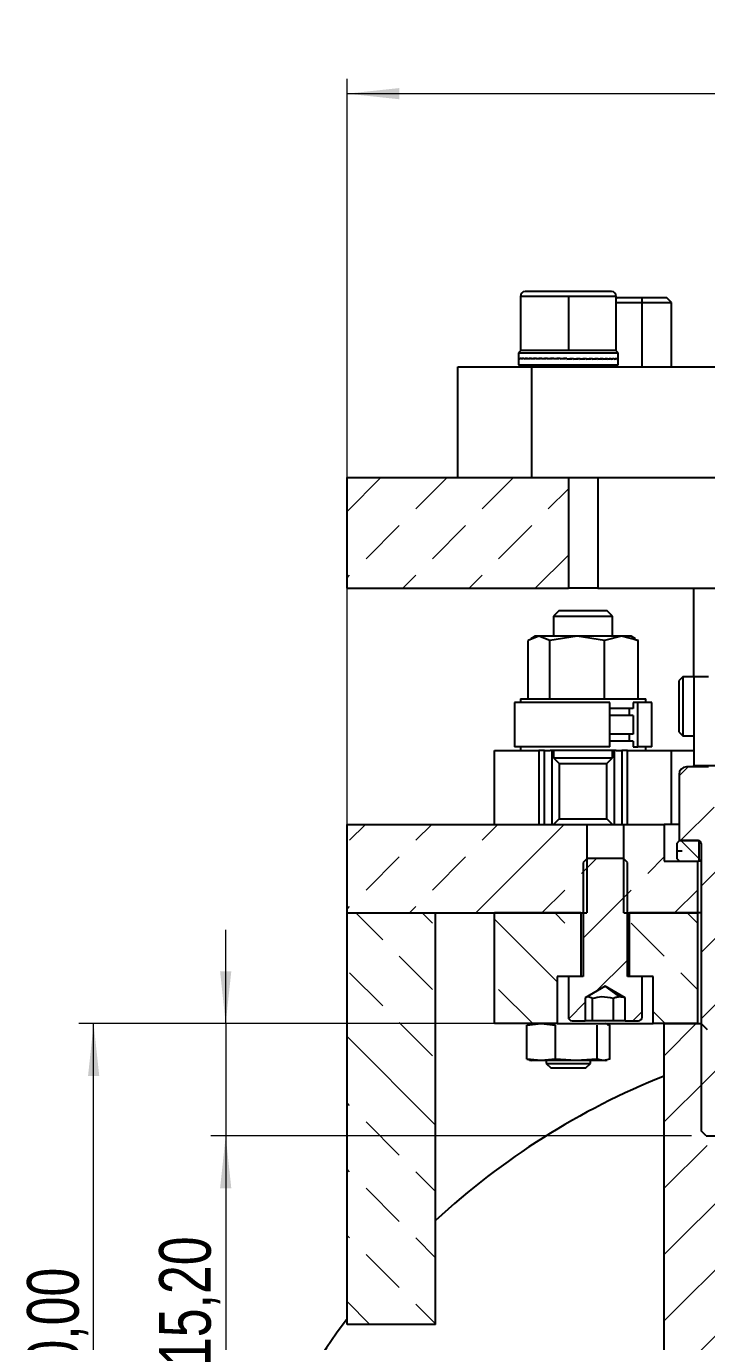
# Model space of a CAD drawing. Header units: millimetres. Extents: x 15 to 1184, y 5 to 836.
# Drawn here: x 732.4 to 778.6, y 159.1 to 248.2 of the extents above; entities that cross this region are included whole.
import ezdxf

# ---------------------------------------------------------------- set-up
doc = ezdxf.new("R2010")
doc.units = ezdxf.units.MM
doc.styles.add('SLDTEXTSTYLE1', font='TXT', dxfattribs={"width": 0.75})
doc.dimstyles.new('SLDDIMSTYLE0', dxfattribs={"dimtxt": 3.5, "dimasz": 3.556, "dimexe": 0, "dimexo": 0.0625, "dimgap": 0.875, "dimtad": 1, "dimlfac": 2, "dimrnd": 1e-09, "dimzin": 12, "dimdsep": 46, "dimtxsty": 'SLDTEXTSTYLE1', "dimsah": 1, "dimcen": 0.09, "dimadec": 0, "dimazin": 3, "dimtfac": 1, "dimtdec": 3, "dimtofl": 0, "dimtmove": 0, "dimatfit": 3, "dimfxl": 1, "dimfrac": 2, "dimtolj": 1, "dimtzin": 12, "dimarcsym": 0})
doc.dimstyles.new('SLDDIMSTYLE2', dxfattribs={"dimtxt": 3.5, "dimasz": 3.556, "dimexe": 0, "dimexo": 0.0625, "dimgap": 0.875, "dimtad": 1, "dimlfac": 2, "dimrnd": 1e-09, "dimzin": 12, "dimdsep": 46, "dimtxsty": 'SLDTEXTSTYLE1', "dimsah": 1, "dimcen": 0.09, "dimadec": 0, "dimazin": 3, "dimtfac": 1, "dimtdec": 3, "dimtmove": 0, "dimatfit": 0, "dimfxl": 1, "dimfrac": 2, "dimtolj": 1, "dimtzin": 12, "dimarcsym": 0})
pattern_1 = [(45, (0, 0), (-8.98026, 8.98026), []), (45, (4.49, 0), (-8.98026, 8.98026), [3.175, -1.5875]), (45, (8.98, 0), (-8.98026, 8.98026), [3.175, -1.5875]), (45, (13.47, 0), (-8.98026, 8.98026), [3.175, -1.5875])]
pattern_2 = [(135, (0, 0), (-8.98026, -8.98026), []), (135, (-2e-14, 4.49), (-8.98026, -8.98026), [3.175, -1.5875]), (135, (-3e-14, 8.98), (-8.98026, -8.98026), [3.175, -1.5875]), (135, (-5e-14, 13.47), (-8.98026, -8.98026), [3.175, -1.5875])]

# ---------------------------------------------------------------- blocks, each defined once
blk = doc.blocks.new('_D_16')
at = {"color": 7, "linetype": 'Continuous', "lineweight": 0}
for p, q in [((754.178, 189.162), (754.178, 244.673)), ((834.178, 189.162), (834.178, 244.673)), ((754.178, 243.673), (834.178, 243.673))]:
    blk.add_line(p, q, dxfattribs=at)
at = {"color": 7, "linetype": 'Continuous', "lineweight": 18}
for points in [[(754.178, 243.673), (757.734, 243.292), (757.734, 244.054)], [(834.178, 243.673), (830.622, 244.054), (830.622, 243.292)]]:
    blk.add_solid(points, dxfattribs=at)
at = {"color": 7, "linetype": 'Continuous', "lineweight": 18, "insert": (787.883, 248.185), "char_height": 3.5, "attachment_point": 1, "style": 'SLDTEXTSTYLE1'}
blk.add_mtext('160,00', dxfattribs=at)
blk = doc.blocks.new('_D_18')
at = {"color": 7, "linetype": 'Continuous', "lineweight": 0}
for p, q in [((776.928, 180.662), (736.006, 180.662)), ((737.006, 130.662), (737.006, 180.662)), ((793.178, 130.662), (736.006, 130.662))]:
    blk.add_line(p, q, dxfattribs=at)
at = {"color": 7, "linetype": 'Continuous', "lineweight": 18}
for points in [[(737.006, 180.662), (736.625, 177.106), (737.387, 177.106)], [(737.006, 130.662), (737.387, 134.218), (736.625, 134.218)]]:
    blk.add_solid(points, dxfattribs=at)
at = {"color": 7, "linetype": 'Continuous', "lineweight": 18, "insert": (732.494, 153.387), "char_height": 3.5, "attachment_point": 1, "rotation": 90, "style": 'SLDTEXTSTYLE1'}
blk.add_mtext('100,00', dxfattribs=at)
blk = doc.blocks.new('_D_19')
at = {"color": 7, "linetype": 'Continuous', "lineweight": 0}
for p, q in [((745.955, 180.662), (745.955, 187.012)), ((767.428, 180.662), (744.955, 180.662)), ((745.955, 180.662), (745.955, 173.062)), ((777.523, 173.062), (744.955, 173.062)), ((745.955, 173.062), (745.955, 157.461))]:
    blk.add_line(p, q, dxfattribs=at)
at = {"color": 7, "linetype": 'Continuous', "lineweight": 18}
for points in [[(745.955, 180.662), (746.336, 184.218), (745.574, 184.218)], [(745.955, 173.062), (745.574, 169.506), (746.336, 169.506)]]:
    blk.add_solid(points, dxfattribs=at)
at = {"color": 7, "linetype": 'Continuous', "lineweight": 18, "insert": (741.444, 157.461), "char_height": 3.5, "attachment_point": 1, "rotation": 90, "style": 'SLDTEXTSTYLE1'}
blk.add_mtext('15,20', dxfattribs=at)

msp = doc.modelspace()

# ---------------------------------------------------------------- hatches: boundary and pattern name
at = {"linetype": 'Continuous', "lineweight": 18}
h = msp.add_hatch(dxfattribs=at)
h.set_pattern_fill('DIN 201 Leichtmetall und Aluminiumlegierung', style=0, pattern_type=2)
h.set_pattern_definition(pattern_1)
h.paths.add_polyline_path([(769.1777, 217.6618), (754.1777, 217.6618), (754.1777, 210.1618), (769.1777, 210.1618)], flags=0)
h = msp.add_hatch(dxfattribs=at)
h.set_pattern_fill('ANSI31', style=0)
edge = h.paths.add_edge_path(flags=0)
edge.add_line((778.1777, 173.4071), (778.523, 173.0618))
edge.add_line((778.523, 173.0618), (782.8325, 173.0618))
edge.add_line((782.8325, 173.0618), (783.1777, 173.4071))
edge.add_line((783.1777, 173.4071), (783.1777, 192.8618))
edge.add_arc((783.3777, 192.8618), 0.2, 90, 180, ccw=False)
edge.add_line((783.3777, 193.0618), (784.6777, 193.0618))
edge.add_line((784.6777, 193.0618), (784.6777, 197.5618))
edge.add_arc((784.1777, 197.5618), 0.5, 0, 90)
edge.add_line((784.1777, 198.0618), (782.684, 198.0618))
edge.add_line((782.684, 198.0618), (782.684, 195.5618))
edge.add_line((782.684, 195.5618), (780.6777, 194.4035))
edge.add_line((780.6777, 194.4035), (778.6715, 195.5618))
edge.add_line((778.6715, 195.5618), (778.6715, 198.0618))
edge.add_line((778.6715, 198.0618), (777.1777, 198.0618))
edge.add_arc((777.1777, 197.5618), 0.5, 90, 180)
edge.add_line((776.6777, 197.5618), (776.6777, 193.0618))
edge.add_line((776.6777, 193.0618), (777.9777, 193.0618))
edge.add_arc((777.9777, 192.8618), 0.2, 0, 90, ccw=False)
edge.add_line((778.1777, 192.8618), (778.1777, 173.4071))
h = msp.add_hatch(dxfattribs=at)
h.set_pattern_fill('DIN 201 Leichtmetall und Aluminiumlegierung', style=0, pattern_type=2)
h.set_pattern_definition(pattern_1)
h.paths.add_polyline_path([(770.4277, 194.1618), (754.1777, 194.1618), (754.1777, 188.1618), (770.4277, 188.1618)], flags=0)
h = msp.add_hatch(dxfattribs=at)
h.set_pattern_fill('DIN 201 Leichtmetall und Aluminiumlegierung', style=0, pattern_type=2)
h.set_pattern_definition(pattern_1)
h.paths.add_polyline_path([(772.9277, 194.1618), (772.9277, 188.1618), (777.9277, 188.1618), (777.9277, 191.6618), (775.6777, 191.6618), (775.6777, 194.1618)], flags=0)
h = msp.add_hatch(dxfattribs=at)
h.set_pattern_fill('ANSI31', angle=90, style=0)
h.paths.add_polyline_path([(776.5277, 191.8494), (776.7153, 191.6618), (777.9915, 191.6618), (778.0527, 191.7231), (778.0527, 193.0006), (777.9915, 193.0618), (776.7153, 193.0618), (776.5277, 192.8743), (776.5277, 192.3689), (776.8616, 192.3689), (776.8616, 192.3548), (776.5277, 192.3548)], flags=0)
h = msp.add_hatch(dxfattribs=at)
h.set_pattern_fill('ANSI31', style=0)
edge = h.paths.add_edge_path(flags=0)
edge.add_line((770.1777, 183.8618), (769.1777, 183.8618))
edge.add_line((769.1777, 183.8618), (769.1777, 181.1118))
edge.add_arc((769.4277, 181.1118), 0.25, 180, 270)
edge.add_line((769.4277, 180.8618), (770.323, 180.8618))
edge.add_line((770.323, 180.8618), (770.323, 182.413))
edge.add_line((770.323, 182.413), (771.6777, 183.1952))
edge.add_line((771.6777, 183.1952), (773.0325, 182.413))
edge.add_line((773.0325, 182.413), (773.0325, 180.8618))
edge.add_line((773.0325, 180.8618), (773.9277, 180.8618))
edge.add_arc((773.9277, 181.1118), 0.25, 270, 360)
edge.add_line((774.1777, 181.1118), (774.1777, 183.8618))
edge.add_line((774.1777, 183.8618), (773.1777, 183.8618))
edge.add_line((773.1777, 183.8618), (773.1777, 191.5912))
edge.add_line((773.1777, 191.5912), (772.9071, 191.8618))
edge.add_line((772.9071, 191.8618), (770.4484, 191.8618))
edge.add_line((770.4484, 191.8618), (770.1777, 191.5912))
edge.add_line((770.1777, 191.5912), (770.1777, 183.8618))
h = msp.add_hatch(dxfattribs=at)
h.set_pattern_fill('DIN 201 Leichtmetall und Aluminiumlegierung', angle=90, style=0, pattern_type=2)
h.set_pattern_definition(pattern_2)
h.paths.add_polyline_path([(754.1777, 188.1618), (754.1777, 160.2855), (760.1777, 160.2855), (760.1777, 188.1618)], flags=0)
h = msp.add_hatch(dxfattribs=at)
h.set_pattern_fill('DIN 201 Leichtmetall und Aluminiumlegierung', angle=90, style=0, pattern_type=2)
h.set_pattern_definition(pattern_2)
h.paths.add_polyline_path([(764.1777, 188.1618), (764.1777, 180.6618), (768.4277, 180.6618), (768.4277, 183.8618), (770.0277, 183.8618), (770.0277, 188.1618)], flags=0)
h = msp.add_hatch(dxfattribs=at)
h.set_pattern_fill('DIN 201 Leichtmetall und Aluminiumlegierung', angle=90, style=0, pattern_type=2)
h.set_pattern_definition(pattern_2)
h.paths.add_polyline_path([(777.9277, 180.6618), (777.9277, 188.1618), (773.3277, 188.1618), (773.3277, 183.8618), (774.9277, 183.8618), (774.9277, 180.6618)], flags=0)
h = msp.add_hatch(dxfattribs=at)
h.set_pattern_fill('ANSI31', style=0)
h.paths.add_polyline_path([(782.7717, 180.2558), (782.7717, 170.6618), (780.6777, 169.4529), (778.5837, 170.6618), (778.5837, 180.2558), (778.1777, 180.6618), (775.6777, 180.6618), (775.6777, 114.6618), (812.6777, 114.6618), (812.6777, 180.6618), (810.1777, 180.6618), (809.7717, 180.2558), (809.7717, 170.6618), (807.6777, 169.4529), (805.5837, 170.6618), (805.5837, 180.2558), (805.1777, 180.6618), (783.1777, 180.6618)], flags=0)
edge = h.paths.add_edge_path(flags=0)
edge.add_arc((794.1777, 130.6618), 13.75, 0, 360)

# ---------------------------------------------------------------- linework, layer by layer
at = {"color": 7, "linetype": 'Continuous', "lineweight": 25}
for p, q in [((769.1777, 230.2618), (766.2527, 230.2618)), ((772.1027, 230.2618), (769.1777, 230.2618)), ((765.9277, 229.9368), (765.9277, 226.2618)), ((769.1777, 229.9368), (765.9277, 229.9368)), ((772.4277, 229.9368), (769.1777, 229.9368)), ((769.1777, 229.9368), (769.1777, 226.2618)), ((772.4277, 226.2618), (772.4277, 229.9368)), ((772.516, 229.8618), (772.4277, 229.7735)), ((772.4277, 229.5235), (774.1777, 229.5235)), ((772.516, 229.8618), (774.1777, 229.8618)), ((774.1777, 229.5235), (774.1777, 229.8618)), ((774.1777, 229.8618), (775.8395, 229.8618)), ((774.1777, 229.5235), (776.1777, 229.5235)), ((776.1777, 229.5235), (775.8395, 229.8618)), ((776.1777, 225.1618), (776.1777, 229.5235)), ((765.9501, 226.2618), (765.8027, 226.1145)), ((765.8027, 226.1145), (765.8027, 225.7176)), ((765.8027, 226.1145), (772.5527, 226.1145)), ((765.8027, 225.7061), (765.8027, 225.3092)), ((765.8103, 225.6864), (765.8103, 225.7258)), ((765.8112, 225.7258), (765.8103, 225.7258)), ((765.8112, 225.7384), (765.8112, 225.7118)), ((765.8112, 225.7118), (765.8112, 225.699)), ((765.823, 225.699), (765.8112, 225.699)), ((765.8704, 225.6864), (765.8704, 225.7258)), ((765.8729, 225.7258), (765.8704, 225.7258)), ((765.8729, 225.7384), (765.8729, 225.7118)), ((765.8729, 225.7118), (765.8729, 225.699)), ((765.9025, 225.6991), (765.8729, 225.699)), ((769.1777, 226.2618), (765.9277, 226.2618)), ((765.9895, 225.6864), (765.9895, 225.7258)), ((765.9937, 225.7258), (765.9895, 225.7258)), ((765.9937, 225.7384), (765.9937, 225.7118)), ((765.9937, 225.7118), (765.9937, 225.699)), ((766.0408, 225.6992), (765.9937, 225.699)), ((766.1655, 225.6864), (766.1655, 225.7258)), ((766.1713, 225.7258), (766.1655, 225.7258)), ((766.1713, 225.7384), (766.1713, 225.7118)), ((766.1713, 225.7118), (766.1713, 225.699)), ((766.2354, 225.6994), (766.1713, 225.699)), ((766.3952, 225.6864), (766.3952, 225.7258)), ((766.4025, 225.7258), (766.3952, 225.7258)), ((766.4025, 225.7384), (766.4025, 225.7118)), ((766.4025, 225.7118), (766.4025, 225.699)), ((766.483, 225.6995), (766.4025, 225.699)), ((766.6747, 225.6864), (766.6747, 225.7258)), ((766.6833, 225.7257), (766.6747, 225.7258)), ((766.6833, 225.7384), (766.6833, 225.7118)), ((766.6833, 225.7118), (766.6833, 225.699)), ((766.7792, 225.6997), (766.6833, 225.699)), ((766.9987, 225.6864), (766.9987, 225.7258)), ((767.0085, 225.7257), (766.9987, 225.7258)), ((767.0085, 225.7384), (767.0085, 225.7118)), ((767.0086, 225.7118), (767.0086, 225.699)), ((767.1192, 225.6999), (767.0086, 225.699)), ((767.3617, 225.6864), (767.3617, 225.7258)), ((767.3725, 225.7257), (767.3617, 225.7258)), ((767.3725, 225.7384), (767.3725, 225.7118)), ((767.3725, 225.7118), (767.3725, 225.699)), ((767.4973, 225.7002), (767.3725, 225.699)), ((767.7571, 225.6864), (767.7571, 225.7258)), ((767.7687, 225.7256), (767.7571, 225.7258)), ((767.7687, 225.7258), (767.7674, 225.7257)), ((767.7687, 225.7384), (767.7687, 225.7118)), ((767.7687, 225.7118), (767.7687, 225.699)), ((767.8791, 225.7004), (767.7687, 225.699)), ((767.8684, 225.7003), (767.8684, 225.697)), ((768.1901, 225.7295), (767.8791, 225.7004)), ((768.1778, 225.6864), (768.1778, 225.7258)), ((768.1901, 225.7256), (768.1778, 225.7258)), ((768.1901, 225.7384), (768.1901, 225.7118)), ((768.1901, 225.7118), (768.1901, 225.699)), ((768.2673, 225.7004), (768.1901, 225.699)), ((768.2562, 225.7002), (768.2562, 225.6935)), ((768.629, 225.7329), (768.2673, 225.7004)), ((768.6164, 225.6864), (768.6164, 225.7258)), ((768.629, 225.7254), (768.6164, 225.7258)), ((768.629, 225.7384), (768.629, 225.7118)), ((768.629, 225.7118), (768.629, 225.699)), ((768.6718, 225.7004), (768.629, 225.699)), ((768.6604, 225.7), (768.6604, 225.6903)), ((769.0778, 225.7361), (768.6718, 225.7004)), ((769.065, 225.6864), (769.065, 225.7258)), ((769.0738, 225.7243), (769.065, 225.7258)), ((769.0738, 225.6879), (769.065, 225.6864)), ((769.0738, 225.6879), (769.4891, 225.7243)), ((769.0738, 225.7243), (769.0738, 225.7118)), ((769.0738, 225.7118), (769.0738, 225.6879)), ((769.0738, 225.7118), (769.0778, 225.7118)), ((769.0778, 225.7384), (769.0778, 225.7118)), ((769.0778, 225.7118), (769.0778, 225.699)), ((772.4277, 226.2618), (769.1777, 226.2618)), ((769.4891, 225.7243), (769.5156, 225.7258)), ((769.5005, 225.7249), (769.5005, 225.736)), ((769.5156, 225.6864), (769.5156, 225.7258)), ((769.5156, 225.6903), (769.8988, 225.7243)), ((769.5156, 225.7118), (769.5283, 225.7118)), ((769.5156, 225.6996), (769.5283, 225.699)), ((769.5283, 225.7384), (769.5283, 225.7118)), ((769.5283, 225.7118), (769.5283, 225.699)), ((769.8988, 225.7243), (769.9601, 225.7258)), ((769.9101, 225.7245), (769.9101, 225.7328)), ((769.9601, 225.6864), (769.9601, 225.7258)), ((769.9601, 225.6935), (770.2956, 225.7243)), ((769.9601, 225.7118), (769.9726, 225.7118)), ((769.9601, 225.6992), (769.9726, 225.699)), ((769.9726, 225.7384), (769.9726, 225.7118)), ((769.9726, 225.7118), (769.9726, 225.699)), ((770.2956, 225.7243), (770.3907, 225.7258)), ((770.3066, 225.7244), (770.3066, 225.7295)), ((770.3907, 225.6864), (770.3907, 225.7258)), ((770.3907, 225.6971), (770.6725, 225.7243)), ((770.3907, 225.7118), (770.4027, 225.7118)), ((770.3907, 225.6991), (770.4027, 225.699)), ((770.4027, 225.7384), (770.4027, 225.7118)), ((770.4027, 225.7118), (770.4027, 225.699)), ((770.6725, 225.7243), (770.7997, 225.7258)), ((770.6829, 225.7244), (770.6829, 225.7258)), ((770.7997, 225.6864), (770.7997, 225.7258)), ((770.7997, 225.7118), (770.8109, 225.7118)), ((770.7997, 225.6991), (770.8109, 225.699)), ((770.8109, 225.7384), (770.8109, 225.7118)), ((770.8109, 225.7118), (770.8109, 225.699)), ((771.0614, 225.7246), (771.1797, 225.7258)), ((771.1797, 225.6864), (771.1797, 225.7258)), ((771.1797, 225.7118), (771.19, 225.7118)), ((771.1797, 225.6991), (771.19, 225.699)), ((771.19, 225.7384), (771.19, 225.7118)), ((771.19, 225.7118), (771.19, 225.699)), ((771.4204, 225.7249), (771.524, 225.7258)), ((771.524, 225.6864), (771.524, 225.7258)), ((771.524, 225.7118), (771.5332, 225.7118)), ((771.524, 225.699), (771.5332, 225.699)), ((771.5332, 225.7384), (771.5332, 225.7118)), ((771.5332, 225.7118), (771.5332, 225.699)), ((771.7381, 225.7252), (771.8264, 225.7258)), ((771.8264, 225.6864), (771.8264, 225.7258)), ((771.8264, 225.7118), (771.8344, 225.7118)), ((771.8264, 225.699), (771.8344, 225.699)), ((771.8344, 225.7384), (771.8344, 225.7118)), ((771.8344, 225.7118), (771.8344, 225.699)), ((772.0094, 225.7253), (772.0816, 225.7258)), ((772.0816, 225.6864), (772.0816, 225.7258)), ((772.0816, 225.7118), (772.0881, 225.7118)), ((772.0816, 225.699), (772.0881, 225.699)), ((772.0881, 225.7384), (772.0881, 225.7118)), ((772.0881, 225.7118), (772.0881, 225.699)), ((772.2296, 225.7255), (772.2849, 225.7258)), ((772.2849, 225.6864), (772.2849, 225.7258)), ((772.2849, 225.7118), (772.2899, 225.7118)), ((772.2849, 225.699), (772.2899, 225.699)), ((772.2899, 225.7384), (772.2899, 225.7118)), ((772.2899, 225.7118), (772.2899, 225.699)), ((772.3949, 225.7256), (772.4328, 225.7258)), ((772.5527, 226.1145), (772.4054, 226.2618)), ((772.4328, 225.6864), (772.4328, 225.7258)), ((772.4328, 225.7118), (772.4362, 225.7118)), ((772.4328, 225.699), (772.4362, 225.699)), ((772.4362, 225.7384), (772.4362, 225.7118)), ((772.4362, 225.7118), (772.4362, 225.699)), ((772.5023, 225.7257), (772.5226, 225.7258)), ((772.5226, 225.6864), (772.5226, 225.7258)), ((772.5226, 225.7118), (772.5243, 225.7118)), ((772.5226, 225.699), (772.5243, 225.699)), ((772.5243, 225.7384), (772.5243, 225.7118)), ((772.5243, 225.7118), (772.5243, 225.699)), ((772.5502, 225.7258), (772.5527, 225.7258)), ((772.5527, 225.7373), (772.5527, 226.1145)), ((772.5527, 225.7362), (772.5527, 225.7258)), ((772.5527, 225.6864), (772.5527, 225.7258)), ((772.5527, 225.3092), (772.5527, 225.6864)), ((761.6777, 217.6618), (761.6777, 225.1618)), ((761.6777, 225.1618), (766.6777, 225.1618)), ((765.8027, 225.3092), (765.9501, 225.1618)), ((765.8027, 225.3092), (772.5527, 225.3092)), ((766.6777, 225.1618), (766.6777, 217.6618)), ((766.6777, 225.1618), (821.6777, 225.1618)), ((772.4054, 225.1618), (772.5527, 225.3092)), ((754.1777, 210.1618), (754.1777, 217.6618)), ((754.1777, 217.6618), (769.1777, 217.6618)), ((769.1777, 217.6618), (769.1777, 210.1618)), ((769.1777, 217.6618), (771.1777, 217.6618)), ((771.1777, 217.6618), (771.1777, 210.1618)), ((771.1777, 217.6618), (817.1777, 217.6618)), ((754.1777, 210.1618), (769.1777, 210.1618)), ((771.1777, 210.1618), (769.1777, 210.1618)), ((771.1777, 210.1618), (817.1777, 210.1618)), ((777.6777, 204.1618), (777.6777, 210.1618)), ((768.5612, 208.6618), (768.1777, 208.2783)), ((768.5612, 208.6618), (768.6845, 208.6618)), ((768.6845, 208.6618), (771.7942, 208.6618)), ((772.1777, 208.2783), (771.7942, 208.6618)), ((768.1777, 208.2783), (768.1777, 206.9118)), ((768.1777, 208.2783), (768.3303, 208.2783)), ((768.3303, 208.2783), (772.1777, 208.2783)), ((772.1777, 206.9118), (772.1777, 208.2783)), ((767.1838, 206.9118), (766.4538, 206.6216)), ((766.9277, 206.9118), (766.6262, 206.7377)), ((767.1838, 206.9118), (766.9277, 206.9118)), ((767.9139, 206.6216), (767.1838, 206.9118)), ((769.7758, 206.9118), (767.1838, 206.9118)), ((769.7758, 206.9118), (767.9139, 206.6216)), ((771.6378, 206.6216), (769.7758, 206.9118)), ((772.7698, 206.9118), (769.7758, 206.9118)), ((772.7698, 206.9118), (771.6378, 206.6216)), ((773.9017, 206.6216), (772.7698, 206.9118)), ((773.4277, 206.9118), (772.7698, 206.9118)), ((773.7293, 206.7377), (773.4277, 206.9118)), ((766.4538, 202.6613), (766.4538, 206.6216)), ((767.9139, 202.6613), (767.9139, 206.6216)), ((771.6378, 202.6613), (771.6378, 206.6216)), ((773.707, 206.699), (773.9017, 206.6216)), ((773.9017, 202.6613), (773.9017, 206.6216)), ((776.9277, 204.1618), (776.6777, 203.9118)), ((777.6777, 204.1618), (776.9277, 204.1618)), ((776.9277, 204.1618), (776.9277, 200.1618)), ((778.6777, 204.1618), (777.6777, 204.1618)), ((777.6777, 204.1618), (777.6777, 198.1618)), ((776.6777, 200.4118), (776.6777, 203.9118)), ((765.5277, 202.4118), (765.5277, 199.4118)), ((771.9869, 202.4118), (765.5277, 202.4118)), ((765.9277, 202.6613), (765.9277, 202.4118)), ((765.9277, 202.6613), (767.6139, 202.6613)), ((767.6139, 202.6613), (774.4277, 202.6613)), ((771.9869, 199.4118), (771.9869, 202.4118)), ((773.5673, 202.4118), (773.5673, 202.0255)), ((773.8863, 202.4118), (773.5673, 202.4118)), ((773.8863, 199.4118), (773.8863, 202.4118)), ((774.8277, 202.4118), (773.8863, 202.4118)), ((774.4277, 202.4118), (774.4277, 202.6613)), ((774.8277, 199.4118), (774.8277, 202.4118)), ((773.5673, 202.0255), (771.9869, 202.0255)), ((773.5673, 201.5483), (771.9869, 201.5483)), ((773.2961, 202.0255), (773.2961, 201.5483)), ((773.5673, 201.5483), (773.5673, 200.2757)), ((773.5673, 200.2757), (771.9869, 200.2757)), ((773.5673, 199.7984), (771.9869, 199.7984)), ((773.2961, 200.2757), (773.2961, 199.7984)), ((773.5673, 199.7984), (773.5673, 199.4118)), ((776.6777, 200.4118), (776.9277, 200.1618)), ((776.9277, 200.1618), (777.6777, 200.1618)), ((764.1777, 194.1618), (764.1777, 199.1618)), ((764.1777, 199.1618), (767.1777, 199.1618)), ((771.9869, 199.4118), (765.5277, 199.4118)), ((765.9277, 199.4118), (765.9277, 199.1618)), ((767.1777, 199.1618), (767.1777, 194.1618)), ((767.5527, 199.1618), (767.1777, 199.1618)), ((767.5527, 194.1618), (767.5527, 199.1618)), ((767.5527, 199.1618), (767.9397, 199.1618)), ((772.4157, 199.1618), (767.9397, 199.1618)), ((768.0527, 199.1618), (768.0527, 194.1618)), ((768.1777, 199.1618), (768.1777, 198.6618)), ((772.1777, 198.6618), (772.1777, 199.1618)), ((772.3027, 194.1618), (772.3027, 199.1618)), ((772.4157, 199.1618), (772.8027, 199.1618)), ((772.8027, 199.1618), (772.8027, 194.1618)), ((773.1777, 199.1618), (772.8027, 199.1618)), ((773.1777, 194.1618), (773.1777, 199.1618)), ((773.1777, 199.1618), (776.1777, 199.1618)), ((773.5673, 199.4118), (773.8863, 199.4118)), ((774.8277, 199.4118), (773.8863, 199.4118)), ((774.4277, 199.1618), (774.4277, 199.4118)), ((776.1777, 194.1618), (776.1777, 199.1618)), ((776.1777, 199.1618), (777.6777, 199.1618)), ((768.1777, 198.6618), (768.5612, 198.2783)), ((768.1777, 198.6618), (768.3303, 198.6618)), ((768.3303, 198.6618), (772.1777, 198.6618)), ((768.5612, 198.2783), (768.5612, 194.5453)), ((768.5612, 198.2783), (768.6845, 198.2783)), ((768.6845, 198.2783), (771.7942, 198.2783)), ((771.7942, 198.2783), (772.1777, 198.6618)), ((771.7942, 194.5453), (771.7942, 198.2783)), ((778.6715, 198.0618), (777.1777, 198.0618)), ((777.6777, 198.1618), (785.1777, 198.1618)), ((777.6777, 198.0618), (777.6777, 198.1618)), ((776.6777, 197.5618), (776.6777, 193.0618)), ((768.5612, 194.5453), (768.1777, 194.1618)), ((768.5612, 194.5453), (768.6845, 194.5453)), ((768.6845, 194.5453), (771.7942, 194.5453)), ((772.1777, 194.1618), (771.7942, 194.5453)), ((754.1777, 194.1618), (770.4277, 194.1618)), ((754.1777, 188.1618), (754.1777, 194.1618)), ((770.4277, 194.1618), (770.4277, 188.1618)), ((770.4277, 194.1618), (772.9277, 194.1618)), ((772.9277, 194.1618), (775.6777, 194.1618)), ((772.9277, 188.1618), (772.9277, 194.1618)), ((775.6777, 194.1618), (775.6777, 191.6618)), ((776.6777, 194.1618), (775.6777, 194.1618)), ((776.5277, 192.8743), (776.7153, 193.0618)), ((776.5277, 192.8743), (776.5277, 192.3689)), ((776.6777, 193.0618), (777.9777, 193.0618)), ((777.9915, 193.0618), (776.7153, 193.0618)), ((777.9915, 193.0618), (778.0527, 193.0006)), ((778.1218, 193.0006), (778.0527, 193.0006)), ((778.0527, 191.7231), (778.0527, 193.0006)), ((778.1777, 192.8618), (778.1777, 173.4071)), ((770.4484, 191.8618), (770.1777, 191.5912)), ((772.9071, 191.8618), (770.4484, 191.8618)), ((773.1777, 191.5912), (772.9071, 191.8618)), ((775.6777, 191.6618), (777.9277, 191.6618)), ((776.5277, 192.3689), (776.8616, 192.3689)), ((776.5277, 192.3548), (776.5277, 191.8494)), ((776.8616, 192.3548), (776.5277, 192.3548)), ((776.7153, 191.6618), (776.5277, 191.8494)), ((776.7153, 191.6618), (777.9915, 191.6618)), ((776.8616, 192.3689), (776.8616, 192.3548)), ((777.9277, 191.6618), (777.9277, 188.1618)), ((778.0527, 191.7231), (777.9915, 191.6618)), ((778.1777, 191.6618), (777.9915, 191.6618)), ((778.1777, 191.7231), (778.0527, 191.7231)), ((770.1777, 191.5912), (770.1777, 183.8618)), ((773.1777, 183.8618), (773.1777, 191.5912)), ((754.1777, 188.1618), (760.1777, 188.1618)), ((754.1777, 160.2855), (754.1777, 188.1618)), ((754.1777, 188.1618), (770.4277, 188.1618)), ((760.1777, 160.2855), (760.1777, 188.1618)), ((764.1777, 180.6618), (764.1777, 188.1618)), ((770.0277, 188.1618), (764.1777, 188.1618)), ((770.0277, 188.1618), (770.0277, 183.8618)), ((772.9277, 188.1618), (777.9277, 188.1618)), ((773.3277, 183.8618), (773.3277, 188.1618)), ((777.9277, 188.1618), (773.3277, 188.1618)), ((777.9277, 188.1618), (777.9277, 180.6618)), ((778.1777, 188.1618), (777.9277, 188.1618)), ((768.4277, 183.8618), (768.4277, 180.6618)), ((770.0277, 183.8618), (768.4277, 183.8618)), ((769.1777, 183.8618), (769.1777, 181.1118)), ((770.1777, 183.8618), (769.1777, 183.8618)), ((774.1777, 183.8618), (773.1777, 183.8618)), ((774.9277, 183.8618), (773.3277, 183.8618)), ((774.1777, 181.1118), (774.1777, 183.8618)), ((774.9277, 180.6618), (774.9277, 183.8618)), ((771.6777, 183.1952), (770.323, 182.413)), ((773.0325, 182.413), (771.6777, 183.1952)), ((772.6718, 182.4735), (771.6777, 183.1952)), ((770.323, 182.413), (770.323, 180.8618)), ((770.8027, 180.8618), (770.8027, 182.3618)), ((772.2343, 180.8618), (772.2343, 182.3618)), ((773.0325, 180.8618), (773.0325, 182.413)), ((768.4277, 180.6618), (764.1777, 180.6618)), ((766.3591, 180.5582), (767.3336, 180.6618)), ((766.5559, 180.6051), (766.3591, 180.5582)), ((766.3591, 178.2655), (766.3591, 180.5582)), ((766.6777, 180.6618), (766.5499, 180.6276)), ((767.3336, 180.6618), (768.3081, 180.5582)), ((768.3081, 178.2655), (768.3081, 180.5582)), ((768.4277, 180.6618), (774.9277, 180.6618)), ((769.4277, 180.8618), (770.323, 180.8618)), ((770.8027, 180.8618), (770.323, 180.8618)), ((772.2343, 180.8618), (770.8027, 180.8618)), ((771.1268, 178.2655), (771.1268, 180.5582)), ((771.8056, 180.6276), (771.6777, 180.6618)), ((771.7996, 180.6051), (771.9964, 180.5582)), ((771.9964, 178.2655), (771.9964, 180.5582)), ((773.0325, 180.8618), (772.2343, 180.8618)), ((773.0325, 180.8618), (773.9277, 180.8618)), ((777.9277, 180.6618), (774.9277, 180.6618)), ((775.6777, 114.6618), (775.6777, 180.6618)), ((775.6777, 180.6618), (778.1777, 180.6618)), ((778.1777, 180.6618), (778.5837, 180.2558)), ((767.3336, 178.1618), (766.3591, 178.2655)), ((766.3591, 178.2655), (766.5559, 178.2185)), ((768.3081, 178.2655), (767.3336, 178.1618)), ((769.7175, 178.1618), (768.3081, 178.2655)), ((771.1268, 178.2655), (769.7175, 178.1618)), ((771.5616, 178.1618), (771.1268, 178.2655)), ((771.9964, 178.2655), (771.5616, 178.1618)), ((766.5499, 178.1961), (766.6777, 178.1618)), ((767.3336, 178.1618), (766.6777, 178.1618)), ((769.7175, 178.1618), (767.3336, 178.1618)), ((767.6777, 178.1618), (767.6777, 177.9686)), ((767.6777, 177.9686), (767.9845, 177.6618)), ((767.6777, 177.9686), (770.6777, 177.9686)), ((767.9845, 177.6618), (770.371, 177.6618)), ((771.5616, 178.1618), (769.7175, 178.1618)), ((770.371, 177.6618), (770.6777, 177.9686)), ((770.6777, 177.9686), (770.6777, 178.1618)), ((771.6777, 178.1618), (771.5616, 178.1618)), ((771.6777, 178.1618), (771.8056, 178.1961)), ((778.523, 173.0618), (778.1777, 173.4071)), ((778.523, 173.0618), (782.8325, 173.0618)), ((760.1777, 160.2855), (754.1777, 160.2855))]:
    msp.add_line(p, q, dxfattribs=at)
at = {"color": 8, "linetype": 'Continuous', "lineweight": 25}
msp.add_line((774.1777, 225.1618), (774.1777, 229.5235), dxfattribs=at)
at = {"color": 7, "linetype": 'Continuous', "lineweight": 25}
for centre, radius, start, end in [((766.2527, 229.9368), 0.325, 90, 180), ((772.1027, 229.9368), 0.325, 0, 90), ((777.1777, 197.5618), 0.5, 90, 180), ((777.9777, 192.8618), 0.2, 0, 90), ((769.4277, 181.1118), 0.25, 180, 270), ((773.9277, 181.1118), 0.25, 270, 0), ((794.1777, 130.6618), 50, 111.715617, 132.843643), ((794.1777, 130.6618), 50, 143.130102, 36.869898)]:
    msp.add_arc(centre, radius, start, end, dxfattribs=at)
for centre, major_axis, ratio, start_param, end_param in [((769.1777, 225.7176), (3.375, 0), 0.0874887, 3.0709505, 3.1415927), ((769.1777, 225.7061), (3.375, 0), 0.0874887, 3.0747503, 3.1415927), ((769.1777, 225.7061), (3.375, 0.0397), 0.0866962, 2.9400468, 3.0737316), ((769.1777, 225.7176), (3.375, 0.0397), 0.0866962, 2.9362471, 3.0699292), ((769.1777, 225.7061), (3.375, 0.0786), 0.0843347, 2.8054174, 2.9391022), ((769.1777, 225.7176), (3.375, 0.0786), 0.0843347, 2.8016176, 2.9352997), ((769.1777, 225.7061), (3.375, 0.116), 0.080452, 2.6709302, 2.8046149), ((769.1777, 225.7176), (3.375, 0.116), 0.080452, 2.6671304, 2.8008125), ((769.1777, 225.7061), (3.375, 0.1513), 0.0751252, 2.5366425, 2.6703273), ((769.1777, 225.7176), (3.375, 0.1513), 0.0751252, 2.5328428, 2.6665249), ((769.1777, 225.7061), (3.375, 0.1839), 0.0684588, 2.4025969, 2.5362817), ((769.1777, 225.7176), (3.375, 0.1839), 0.0684588, 2.3987971, 2.5324792), ((769.1777, 225.7061), (3.375, 0.213), 0.060581, 2.2688176, 2.4025023), ((769.1777, 225.7176), (3.375, 0.213), 0.060581, 2.2650178, 2.3986999), ((769.1777, 225.7061), (3.375, 0.2384), 0.0516396, 2.1353097, 2.2689945), ((769.1777, 225.7176), (3.375, 0.2384), 0.0516396, 2.13151, 2.2651921), ((769.1777, 225.7061), (3.375, 0.2594), 0.041799, 2.0020593, 2.1357441), ((769.1777, 225.7176), (3.375, 0.2594), 0.041799, 1.9982596, 2.1319417), ((769.1777, 225.7061), (3.375, 0.2758), 0.0312357, 1.8690344, 2.0027192), ((769.1777, 225.7176), (3.375, 0.2758), 0.0312357, 1.8652347, 1.9989168), ((769.1777, 225.7061), (3.375, 0.2873), 0.0201357, 1.736188, 1.8698728), ((769.1777, 225.7176), (3.375, 0.2873), 0.0201357, 1.7323882, 1.8660703), ((769.1777, 225.7061), (3.375, 0.2938), 0.0086914, 1.6034609, 1.7371457), ((769.1777, 225.7176), (3.375, 0.2938), 0.0086914, 1.5996612, 1.7333432), ((769.1777, 225.7061), (3.375, 0.2951), 0.0029012, 4.6787141, 4.8123989), ((769.1777, 225.7176), (3.375, 0.2951), 0.0029012, 4.6825166, 4.8161986), ((769.1777, 225.7061), (3.375, 0.2912), 0.0144444, 4.8114062, 4.945091), ((769.1777, 225.7176), (3.375, 0.2912), 0.0144444, 4.8152087, 4.9488907), ((769.1777, 225.7061), (3.375, 0.2822), 0.0257409, 4.944185, 5.0778698), ((769.1777, 225.7176), (3.375, 0.2822), 0.0257409, 4.9479875, 5.0816695), ((769.1777, 225.7061), (3.375, 0.2682), 0.0365962, 5.077114, 5.2107988), ((769.1777, 225.7176), (3.375, 0.2682), 0.0365962, 5.0809164, 5.2145985), ((769.1777, 225.7061), (3.375, 0.2494), 0.0468209, 5.2102466, 5.3439314), ((769.1777, 225.7176), (3.375, 0.2494), 0.0468209, 5.2140491, 5.3477311), ((769.1777, 225.7061), (3.375, 0.2262), 0.0562333, 5.3436228, 5.4773076), ((769.1777, 225.7176), (3.375, 0.2262), 0.0562333, 5.3474253, 5.4811073), ((769.1777, 225.7061), (3.375, 0.1989), 0.0646625, 5.4772658, 5.6109506), ((769.1777, 225.7176), (3.375, 0.1989), 0.0646625, 5.4810682, 5.6147503), ((769.1777, 225.7061), (3.375, 0.168), 0.071952, 5.6111801, 5.7448649), ((769.1777, 225.7176), (3.375, 0.168), 0.071952, 5.6149826, 5.7486647), ((769.1777, 225.7061), (3.375, 0.134), 0.0779632, 5.745351, 5.8790358), ((769.1777, 225.7176), (3.375, 0.134), 0.0779632, 5.7491535, 5.8828355), ((769.1777, 225.7061), (3.375, 0.0975), 0.0825794, 5.8797447, 6.0134295), ((769.1777, 225.7176), (3.375, 0.0975), 0.0825794, 5.8835472, 6.0172293), ((769.1777, 225.7061), (3.375, 0.0592), 0.0857093, 6.014311, 6.1479958), ((769.1777, 225.7176), (3.375, 0.0592), 0.0857093, 6.0181135, 6.1517956), ((769.1777, 225.7061), (3.375, 0.0199), 0.0872903, 6.1489865, 6.2826713), ((769.1777, 225.7176), (3.375, 0.0199), 0.0872903, 6.152789, 6.286471), ((780.6777, 192.3689), (4.15, 0), 0.0874887, 3.1415927, 3.1804799)]:
    msp.add_ellipse(centre, major_axis=major_axis, ratio=ratio, start_param=start_param, end_param=end_param, dxfattribs=at)
for points, knots in [([(770.8027, 182.3618), (770.7119, 182.4173), (770.5527, 182.5145), (770.392, 182.4435), (770.323, 182.413)], [0, 0, 0, 0, 0.5703303, 1, 1, 1, 1]), ([(772.2343, 182.3618), (771.9687, 182.4214), (771.4897, 182.5288), (771.0144, 182.4133), (770.8027, 182.3618)], [0, 0, 0, 0, 0.5544654, 1, 1, 1, 1]), ([(772.6718, 182.4735), (772.5938, 182.4671), (772.4456, 182.455), (772.3022, 182.3918), (772.2343, 182.3618)], [0, 0, 0, 0, 0.5261669, 1, 1, 1, 1]), ([(773.0325, 182.3892), (772.973, 182.4141), (772.8546, 182.4638), (772.7325, 182.4702), (772.6718, 182.4735)], [0, 0, 0, 0, 0.50271401, 1, 1, 1, 1])]:
    msp.add_open_spline(points, degree=3, knots=knots, dxfattribs=at)

# ---------------------------------------------------------------- dimensions: what is measured, and where the dimension line sits
at = {"color": 7, "linetype": 'Continuous', "lineweight": 18}
dim = msp.add_linear_dim(base=(834.1777, 243.6728), p1=(754.1777, 188.1618), p2=(834.1777, 188.1618), dimstyle='SLDDIMSTYLE0', dxfattribs=at)
dim.commit()
dim.dimension.update_dxf_attribs({"geometry": '_D_16', "text_midpoint": (794.9948, 243.6728), "dimtype": 160})
for base, p1, p2, dimstyle, picture, middle in [((745.9554, 173.0618), (768.4277, 180.6618), (778.523, 173.0618), 'SLDDIMSTYLE2', '_D_19', (745.9554, 163.2801)), ((737.0059, 180.6618), (794.1777, 130.6618), (777.9277, 180.6618), 'SLDDIMSTYLE0', '_D_18', (737.0059, 160.4986))]:
    dim = msp.add_linear_dim(base=base, p1=p1, p2=p2, angle=90, dimstyle=dimstyle, dxfattribs=at)
    dim.commit()
    dim.dimension.update_dxf_attribs({"geometry": picture, "text_midpoint": middle, "dimtype": 160})

doc.saveas('drawing.dxf')
